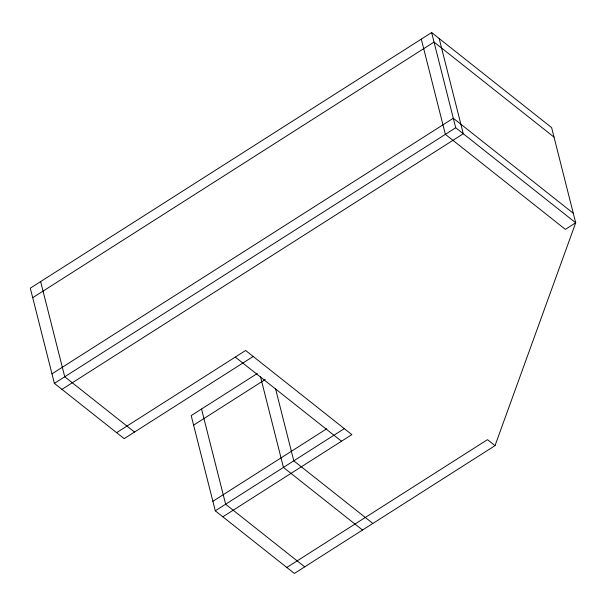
<?xml version="1.0" encoding="UTF-8"?>
<svg xmlns="http://www.w3.org/2000/svg" width="606" height="606" viewBox="0 0 606 606"><rect width="100%" height="100%" fill="white"/><g stroke="black" fill="none" stroke-linecap="round" stroke-linejoin="round"><path stroke-width="0.91" d="M257.3 373.508L191.193 415.61L215.289 510.82L294.365 573.45L495.026 445.637L575.7 222.796L551.611 127.586L431.623 32.55L30.3 288.176L54.388 383.378L124.169 438.646L253.179 356.472M32.709 297.697L434.032 42.072L554.02 137.107M51.98 373.857L453.303 118.238L573.291 213.274M54.388 383.378L455.712 127.76L575.7 222.796L565.36 229.379L445.372 134.343L421.284 39.14M61.948 389.363L463.272 133.744L439.176 38.534M116.61 432.661L245.627 350.488L351.859 434.623L222.841 516.804M193.602 425.132L265.284 379.477M212.88 501.298L326.77 428.753M215.289 510.82L344.299 428.647M286.812 567.466L487.474 439.653L495.026 445.637M235.287 357.078L341.511 441.213M372.857 523.455L293.781 460.818L275.48 388.499M362.517 530.038L283.441 467.408L260.504 376.78M134.509 432.055L64.736 376.796L40.64 281.585M304.704 566.86L225.629 504.23L201.54 409.02M431.623 32.55L455.712 127.76"/></g></svg>
